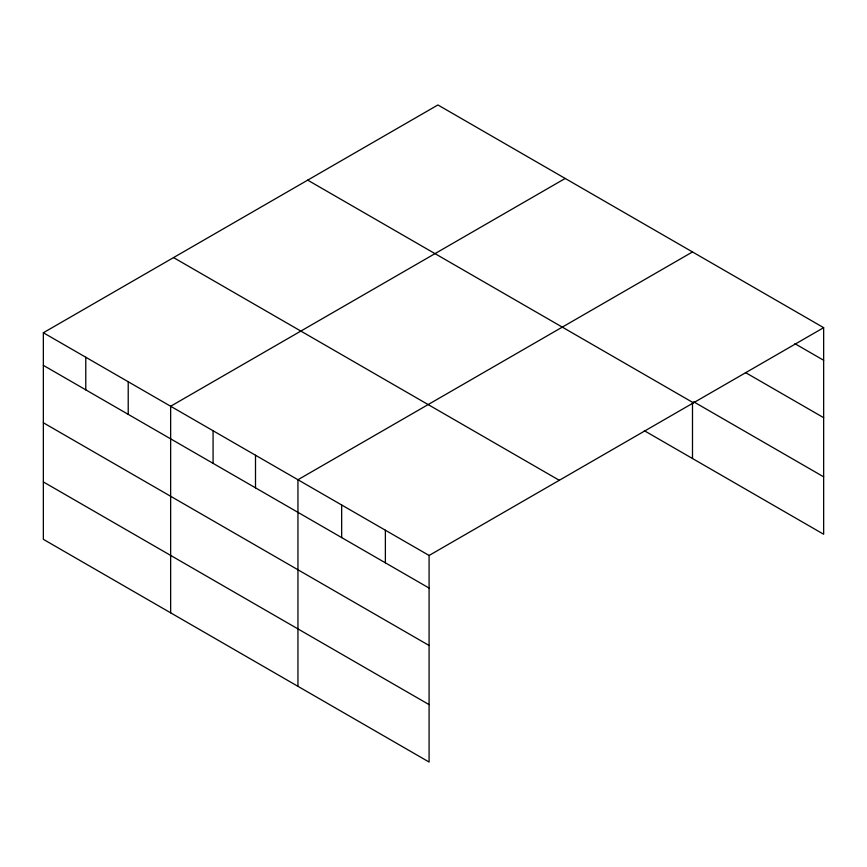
<?xml version="1.0" encoding="UTF-8"?>
<svg xmlns="http://www.w3.org/2000/svg" width="867" height="867" viewBox="0 0 867 867"><rect width="100%" height="100%" fill="white"/><g stroke="black" fill="none" stroke-linecap="round" stroke-linejoin="round"><path stroke-width="1.3" d="M823.65 327.672L437.911 104.961L43.35 332.755L43.35 539.328L429.089 762.039L429.089 555.465L823.65 327.672L823.65 534.245L644.333 430.715M565.197 178.461L170.647 406.255L170.647 612.828M692.495 251.95L297.945 479.744L297.945 686.317M794.887 343.668L823.65 360.271M745.414 372.517L823.65 417.677M693.643 401.779L823.65 476.828M307.698 180.141L693.448 402.841M173.552 257.586L559.302 480.296M43.35 332.755L429.089 555.465M43.35 365.354L429.089 588.064M43.35 422.771L429.089 645.481M43.35 481.922L429.089 704.622M692.495 402.451L692.495 458.524M385.371 530.225L385.371 562.824M341.663 504.984L341.663 537.583M255.505 455.251L255.505 487.85M213.076 430.747L213.076 463.346M128.218 381.751L128.218 414.35M85.779 357.258L85.779 389.857"/></g></svg>
